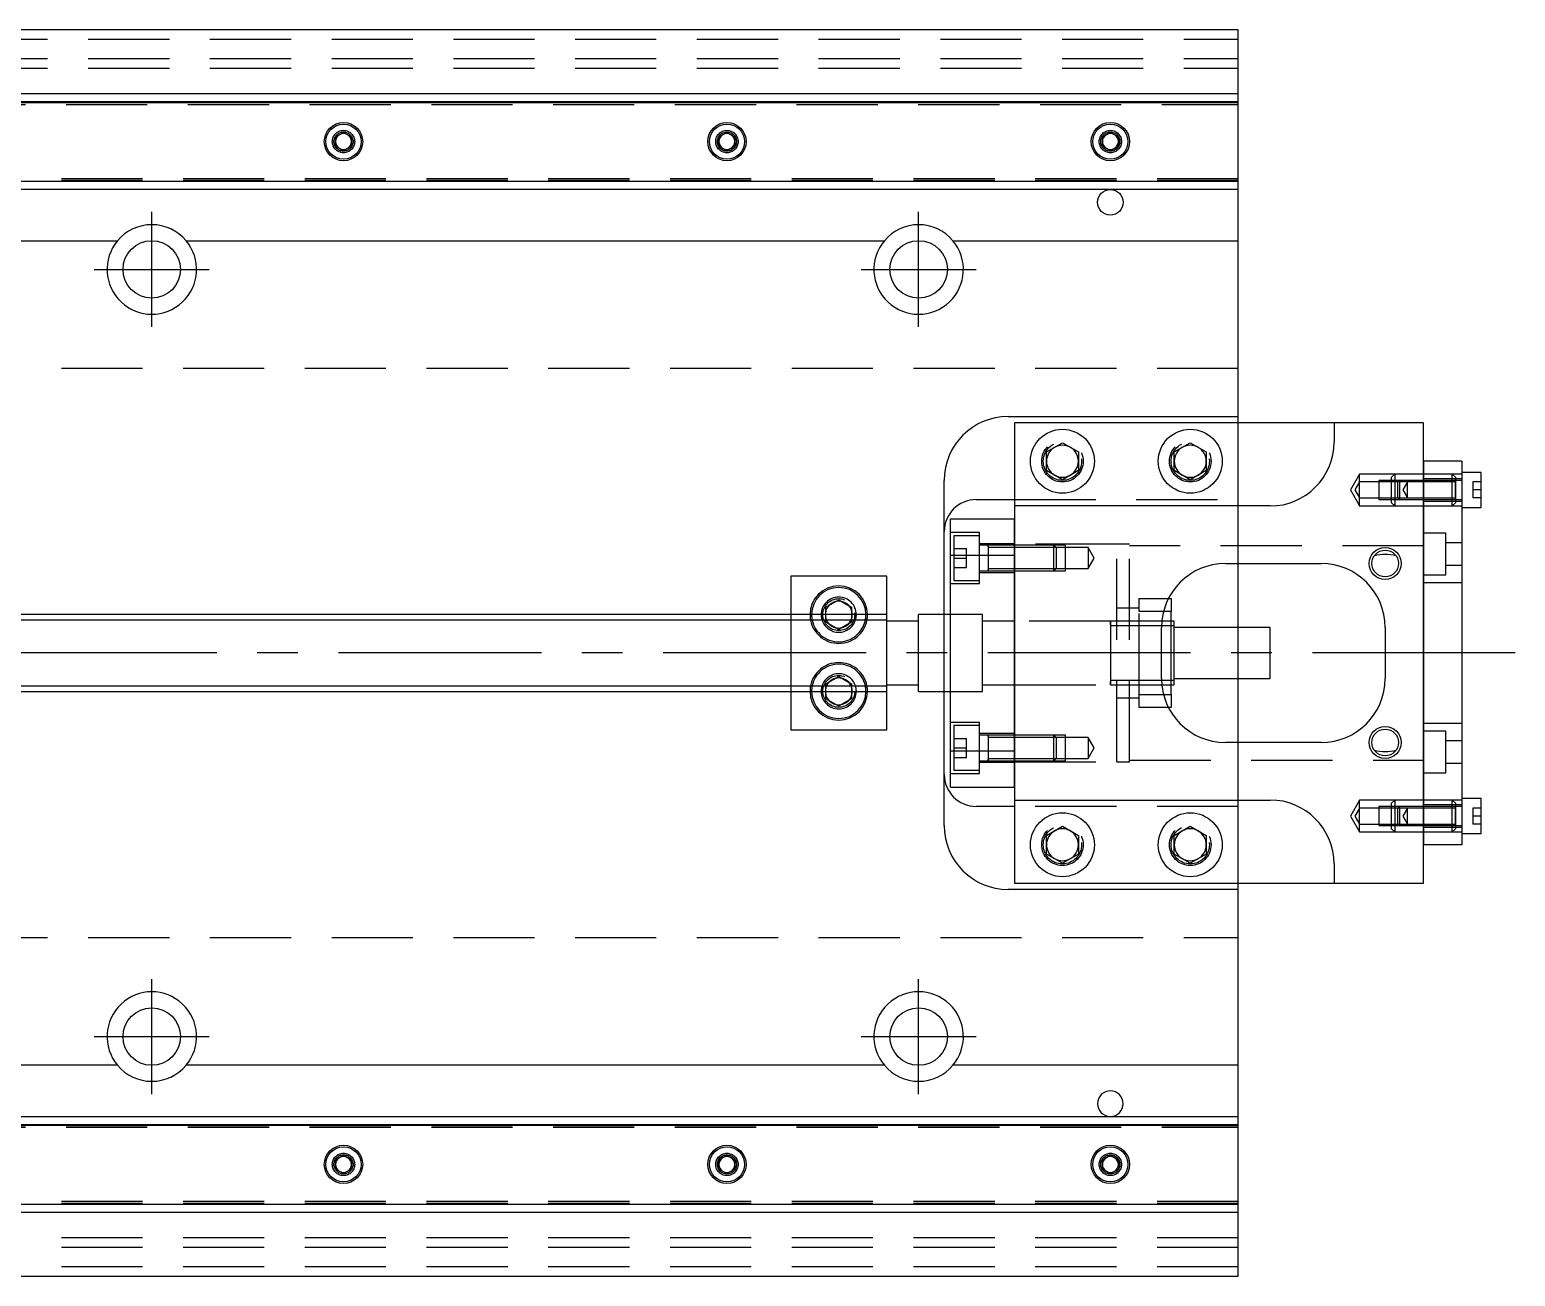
# Model space of a CAD drawing. Extents: x -10 to 780, y -252 to 102.
# Drawn here: x 390.9 to 623.4, y -97.5 to 97.5 of the extents above; entities that cross this region are included whole.
import ezdxf

# ---------------------------------------------------------------- set-up
doc = ezdxf.new("R2010")
doc.units = 0
doc.linetypes.add('CENTER', pattern=[50.8, 31.75, -6.35, 6.35, -6.35])
doc.linetypes.add('DASHED', pattern=[19.05, 12.7, -6.35])
doc.layers.get('0').update_dxf_attribs({"linetype": 'CONTINUOUS'})
doc.layers.add('CENTER', color=1, linetype='CENTER')

msp = doc.modelspace()

# ---------------------------------------------------------------- linework, layer by layer
at = {"color": 3, "linetype": 'DASHED'}
for p, q in [((0, 96), (580, 96)), ((0, 93), (580, 93)), ((0, 91.5), (580, 91.5)), ((358.5, 86.1), (580, 86.1)), ((365, 86.1147), (580, 86.1147)), ((358.5, 85.8), (580, 85.8)), ((441.477374, 80.25955), (441.5, 80)), ((498.5, 80), (498.516134, 80.21941)), ((561.477374, 80.25955), (561.5, 80)), ((580, 74.2), (358.5, 74.2)), ((580, 73.9), (358.5, 73.9)), ((580, 73.8853), (365, 73.8853)), ((580, 44.5), (0, 44.5)), ((580, 24), (580, 36)), ((555.477798, 30.364306), (555.5, 30)), ((575.477798, 30.364306), (575.5, 30)), ((599, 28), (597.556624, 25.5)), ((599, 26.75), (599, 28)), ((604.5, 28), (599, 28)), ((604.5, 28), (604, 27.5)), ((604.5, 28), (604.5, 23)), ((609, 28), (604.5, 28)), ((613.5, 28), (609, 28)), ((613.5, 27), (613.5, 28)), ((614, 27.5), (613.5, 28)), ((615, 28), (613.5, 28)), ((599, 26.75), (598.278312, 25.5)), ((599, 24.25), (599, 26.75)), ((602, 26.75), (599, 26.75)), ((602, 26.999994), (602, 24.000006)), ((605.25, 26.999994), (602, 26.999994)), ((605, 26.75), (602, 26.75)), ((604, 23.5), (604, 27.5)), ((605.25, 27), (605, 26.75)), ((605, 24.25), (605, 26.75)), ((609, 26.75), (605, 26.75)), ((605.25, 27), (605.25, 24)), ((609, 27), (605.25, 27)), ((609, 26.999994), (605.25, 26.999994)), ((606.5, 26.75), (605.778312, 25.5)), ((606.5, 24.25), (606.5, 26.75)), ((615, 27.25), (609, 27.25)), ((614, 27), (609, 27)), ((614, 26.75), (609, 26.75)), ((613.5, 26.75), (613.5, 27)), ((613.5, 24.25), (613.5, 26.75)), ((614, 27), (613.995, 27)), ((614, 27.5), (614, 27.140536)), ((614, 27.140536), (614, 27)), ((614, 23.999994), (614, 27.000006)), ((614, 24.00051), (614, 27.000006)), ((614, 26.875392), (614, 27)), ((614, 27), (614, 26.875392)), ((614.005, 27), (614, 27)), ((615, 27), (614, 27)), ((614, 24.124608), (614, 26.875392)), ((614, 26.875392), (614, 25.498804)), ((616.7, 26.75), (616.7, 25.5)), ((618, 26.75), (616.7, 26.75)), ((545, 24), (580, 24)), ((580, 23), (580, 24)), ((597.556624, 25.5), (599, 23)), ((598.278312, 25.5), (599, 24.25)), ((599, 23), (599, 24.25)), ((599, 24.25), (602, 24.25)), ((602, 24.25), (605, 24.25)), ((602, 24.000006), (605.25, 24.000006)), ((604, 23.5), (604.5, 23)), ((605, 24.25), (609, 24.25)), ((605, 24.25), (605.25, 24)), ((605.25, 24.000006), (609, 24.000006)), ((605.25, 24), (609, 24)), ((605.778312, 25.5), (606.5, 24.25)), ((609, 24.25), (614, 24.25)), ((609, 24), (614, 24)), ((609, 23.75), (615, 23.75)), ((613.5, 24), (613.5, 24.25)), ((613.5, 23), (613.5, 24)), ((613.5, 23), (614, 23.5)), ((613.995, 24), (614, 24)), ((614, 25.498804), (614, 24.124608)), ((614, 24), (614, 24.124608)), ((614, 24.124608), (614, 24)), ((614, 23.999994), (614, 24.00051)), ((614, 24), (614, 23.859464)), ((614, 24), (614.005, 24)), ((614, 24), (615, 24)), ((614, 23.859464), (614, 23.5)), ((618, 25.5), (616.7, 25.5)), ((616.7, 25.5), (616.7, 24.25)), ((618, 24.25), (616.7, 24.25)), ((545, 15.32971), (545, 21)), ((580, 14), (580, 23)), ((599, 23), (604.5, 23)), ((604.5, 23), (609, 23)), ((609, 23), (613.5, 23)), ((613.5, 23), (615, 23)), ((539.5, 18.849242), (535, 18.849242)), ((539.5, 10.849242), (539.5, 18.849242)), ((612.5, 18.75), (609, 18.75)), ((612.5, 12.25), (612.5, 18.75)), ((535.5, 18.349242), (535.5, 11.349242)), ((539.5, 18.349242), (535.5, 18.349242)), ((535.5, 16.349242), (537.5, 16.349242)), ((537.5, 14.849242), (537.5, 16.349242)), ((545, 17.099242), (539.5, 17.099242)), ((540.9, 16.849242), (539.5, 16.849242)), ((540.9, 16.849242), (540.895, 16.849242)), ((540.9, 16.849248), (540.9, 12.849238)), ((540.9, 16.849248), (540.9, 12.849238)), ((540.9, 16.849248), (540.9, 12.849238)), ((540.9, 16.849242), (540.9, 16.63278)), ((540.9, 16.632534), (540.9, 16.849242)), ((540.905, 16.849242), (540.9, 16.849242)), ((545, 16.849242), (540.9, 16.849242)), ((540.9, 16.63278), (540.9, 13.065704)), ((545, 16.499242), (540.9, 16.499242)), ((561, 17), (545, 17)), ((551.15, 16.849242), (545, 16.849242)), ((551.15, 16.849238), (545, 16.849238)), ((551.5, 16.499242), (545, 16.499242)), ((551.15, 12.849242), (551.15, 16.849242)), ((551.5, 16.499242), (551.15, 16.849242)), ((553, 16.849238), (551.15, 16.849238)), ((551.5, 16.499242), (551.5, 13.199242)), ((553, 16.499242), (551.5, 16.499242)), ((553, 12.849248), (553, 16.849238)), ((556.5, 16.499242), (553, 16.499242)), ((556.5, 16.499242), (556.5, 13.199242)), ((557.452628, 14.849242), (556.5, 16.499242)), ((561, -17), (561, 17)), ((563, 17), (561, 17)), ((563, -17), (563, 17)), ((609, 16.75), (563, 16.75)), ((615, 17.25), (612.5, 17.25)), ((535.5, 14.849242), (537.5, 14.849242)), ((537.5, 13.349242), (537.5, 14.849242)), ((556.5, 13.199242), (557.452628, 14.849242)), ((535.5, 13.349242), (537.5, 13.349242)), ((539.5, 12.849242), (540.9, 12.849242)), ((539.5, 12.599242), (545, 12.599242)), ((540.895, 12.849242), (540.9, 12.849242)), ((540.9, 13.199242), (545, 13.199242)), ((540.9, 12.849242), (540.9, 13.06591)), ((540.9, 13.065704), (540.9, 12.849242)), ((540.9, 12.849242), (540.905, 12.849242)), ((540.9, 12.849242), (545, 12.849242)), ((545, 13.199242), (551.5, 13.199242)), ((545, 12.849248), (551.15, 12.849248)), ((545, 12.849242), (551.15, 12.849242)), ((551.15, 12.849242), (551.5, 13.199242)), ((551.15, 12.849248), (553, 12.849248)), ((551.5, 13.199242), (553, 13.199242)), ((553, 13.199242), (556.5, 13.199242)), ((609, 12.25), (612.5, 12.25)), ((612.5, 13.75), (615, 13.75)), ((535, 10.849242), (539.5, 10.849242)), ((535.5, 11.349242), (539.5, 11.349242)), ((615, 11), (609, 11)), ((564.5, 7), (561, 7)), ((564.5, 8.5), (569.069714, 8.5)), ((564.5, 6.5), (564.5, 8.5)), ((510, 6), (510, 5.125)), ((510, 5.125), (510, -5.125)), ((515.5, 5.125), (515.5, 6)), ((515.5, 4.8453), (515.5, 5.125)), ((517.5, 3.690598), (515.5, 4.8453)), ((519.5, 4.8453), (517.5, 3.690598)), ((519.5, 6), (519.5, 5.125)), ((519.5, 5.125), (519.5, 4.8453)), ((519.983582, 6.286038), (520, 6)), ((534, -6), (534, 6)), ((540, 6), (535, 6)), ((540, -6), (540, 6)), ((545, 5), (540, 5)), ((560.005, 5), (545, 5)), ((568.050126, 5), (559.995, 5)), ((560, 5.000006), (560, -5.000006)), ((560, 4.43509), (560, 5)), ((560, 5), (560, 4.435078)), ((564.5, -6.5), (564.5, 6.5)), ((568.317542, 6.5), (564.5, 6.5)), ((569.5, 5), (568.050126, 5)), ((560, 4.435078), (560, -4.43509)), ((568.003126, 4.25), (560, 4.25)), ((580, -4), (580, 4)), ((515.5, -4.8453), (517.5, -3.690598)), ((517.5, -3.690598), (519.5, -4.8453)), ((560, -4.25), (568.003126, -4.25)), ((560, -5), (560, -4.435078)), ((560, -4.43509), (560, -4.998998)), ((510, -5.125), (510, -6)), ((515, -6), (515.018502, -5.696412)), ((515.5, -5.125), (515.5, -4.8453)), ((515.5, -6), (515.5, -5.125)), ((519.5, -4.8453), (519.5, -5.125)), ((519.5, -5.125), (519.5, -6)), ((535, -6), (540, -6)), ((540, -5), (545, -5)), ((545, -5), (560.005, -5)), ((559.995, -5), (568.050126, -5)), ((560, -4.998998), (560, -5)), ((564.5, -6.5), (568.317542, -6.5)), ((564.5, -8.5), (564.5, -6.5)), ((568.050126, -5), (569.5, -5)), ((561, -7), (564.5, -7)), ((569.069714, -8.5), (564.5, -8.5)), ((539.5, -10.849242), (535, -10.849242)), ((535.5, -11.349242), (535.5, -18.349242)), ((539.5, -11.349242), (535.5, -11.349242)), ((539.5, -18.849242), (539.5, -10.849242)), ((609, -11), (615, -11)), ((535.5, -13.349242), (537.5, -13.349242)), ((537.5, -14.849242), (537.5, -13.349242)), ((545, -12.599242), (539.5, -12.599242)), ((540.9, -12.849242), (539.5, -12.849242)), ((540.9, -12.849242), (540.895, -12.849242)), ((540.9, -12.849238), (540.9, -16.849248)), ((540.9, -12.849238), (540.9, -16.849248)), ((540.9, -12.849242), (540.9, -13.065704)), ((540.9, -13.06595), (540.9, -12.849242)), ((545, -12.849242), (540.9, -12.849242)), ((540.905, -12.849242), (540.9, -12.849242)), ((540.9, -13.065704), (540.9, -16.63278)), ((545, -13.199242), (540.9, -13.199242)), ((551.15, -12.849242), (545, -12.849242)), ((551.15, -12.849248), (545, -12.849248)), ((551.5, -13.199242), (545, -13.199242)), ((551.15, -16.849242), (551.15, -12.849242)), ((551.5, -13.199242), (551.15, -12.849242)), ((553, -12.849248), (551.15, -12.849248)), ((551.5, -13.199242), (551.5, -16.499242)), ((553, -13.199242), (551.5, -13.199242)), ((553, -16.849238), (553, -12.849248)), ((556.5, -13.199242), (553, -13.199242)), ((556.5, -13.199242), (556.5, -16.499242)), ((557.452628, -14.849242), (556.5, -13.199242)), ((612.5, -12.25), (609, -12.25)), ((612.5, -18.75), (612.5, -12.25)), ((615, -13.75), (612.5, -13.75)), ((535.5, -14.849242), (537.5, -14.849242)), ((537.5, -16.349242), (537.5, -14.849242)), ((545, -21), (545, -15.32971)), ((556.5, -16.499242), (557.452628, -14.849242)), ((580, -23), (580, -14)), ((535.5, -16.349242), (537.5, -16.349242)), ((535.5, -18.349242), (539.5, -18.349242)), ((539.5, -16.849242), (540.9, -16.849242)), ((539.5, -17.099242), (545, -17.099242)), ((540.895, -16.849242), (540.9, -16.849242)), ((540.9, -16.499242), (545, -16.499242)), ((540.9, -16.849242), (540.9, -16.632574)), ((540.9, -16.63278), (540.9, -16.849242)), ((540.9, -16.849242), (545, -16.849242)), ((540.9, -16.849242), (540.905, -16.849242)), ((545, -16.499242), (551.5, -16.499242)), ((545, -16.849238), (551.15, -16.849238)), ((545, -16.849242), (551.15, -16.849242)), ((545, -17), (561, -17)), ((551.15, -16.849242), (551.5, -16.499242)), ((551.15, -16.849238), (553, -16.849238)), ((551.5, -16.499242), (553, -16.499242)), ((553, -16.499242), (556.5, -16.499242)), ((561, -17), (563, -17)), ((563, -16.75), (609, -16.75)), ((612.5, -17.25), (615, -17.25)), ((535, -18.849242), (539.5, -18.849242)), ((609, -18.75), (612.5, -18.75)), ((580, -24), (580, -23)), ((599, -23), (597.556624, -25.5)), ((599, -24.25), (599, -23)), ((604.5, -23), (599, -23)), ((604.5, -23), (604, -23.5)), ((604.5, -23), (604.5, -28)), ((609, -23), (604.5, -23)), ((613.5, -23), (609, -23)), ((613.5, -24), (613.5, -23)), ((614, -23.5), (613.5, -23)), ((615, -23), (613.5, -23)), ((580, -24), (545, -24)), ((580, -36), (580, -24)), ((597.556624, -25.5), (599, -28)), ((599, -24.25), (598.278312, -25.5)), ((598.278312, -25.5), (599, -26.75)), ((599, -26.75), (599, -24.25)), ((602, -24.25), (599, -24.25)), ((602, -24.000006), (602, -26.999994)), ((605.25, -24.000006), (602, -24.000006)), ((605, -24.25), (602, -24.25)), ((604, -27.5), (604, -23.5)), ((605.25, -24), (605, -24.25)), ((605, -26.75), (605, -24.25)), ((609, -24.25), (605, -24.25)), ((605.25, -24), (605.25, -27)), ((609, -24), (605.25, -24)), ((609, -24.000006), (605.25, -24.000006)), ((606.5, -24.25), (605.778312, -25.5)), ((605.778312, -25.5), (606.5, -26.75)), ((606.5, -26.75), (606.5, -24.25)), ((615, -23.75), (609, -23.75)), ((614, -24), (609, -24)), ((614, -24.25), (609, -24.25)), ((613.5, -24.25), (613.5, -24)), ((613.5, -26.75), (613.5, -24.25)), ((614, -24), (613.995, -24)), ((614, -23.5), (614, -23.859464)), ((614, -23.859464), (614, -24)), ((614, -26.99949), (614, -23.999994)), ((614, -24.124608), (614, -24)), ((614, -24), (614, -24.124608)), ((614.005, -24), (614, -24)), ((615, -24), (614, -24)), ((614, -26.875392), (614, -24.124608)), ((614, -24.124608), (614, -25.501196)), ((614, -25.501196), (614, -26.875392)), ((616.7, -24.25), (616.7, -25.5)), ((618, -24.25), (616.7, -24.25)), ((618, -25.5), (616.7, -25.5)), ((616.7, -25.5), (616.7, -26.75)), ((599, -28), (599, -26.75)), ((599, -26.75), (602, -26.75)), ((602, -26.75), (605, -26.75)), ((602, -26.999994), (605.25, -26.999994)), ((604, -27.5), (604.5, -28)), ((605, -26.75), (609, -26.75)), ((605, -26.75), (605.25, -27)), ((605.25, -26.999994), (609, -26.999994)), ((605.25, -27), (609, -27)), ((609, -26.75), (614, -26.75)), ((609, -27), (614, -27)), ((609, -27.25), (615, -27.25)), ((613.5, -27), (613.5, -26.75)), ((613.5, -28), (613.5, -27)), ((613.5, -28), (614, -27.5)), ((613.995, -27), (614, -27)), ((614, -27), (614, -26.875392)), ((614, -26.875392), (614, -27)), ((614, -27.000006), (614, -26.99949)), ((614, -27), (614, -27.140536)), ((614, -27), (614.005, -27)), ((614, -27), (615, -27)), ((614, -27.140536), (614, -27.5)), ((618, -26.75), (616.7, -26.75)), ((555.477798, -29.635694), (555.5, -30)), ((575.477798, -29.635694), (575.5, -30)), ((599, -28), (604.5, -28)), ((604.5, -28), (609, -28)), ((609, -28), (613.5, -28)), ((613.5, -28), (615, -28)), ((0, -44.5), (580, -44.5)), ((358.5, -73.9), (580, -73.9)), ((358.5, -74.2), (580, -74.2)), ((365, -73.8853), (580, -73.8853)), ((441.477374, -79.74045), (441.5, -80)), ((498.5, -80), (498.516134, -79.78059)), ((561.477374, -79.74045), (561.5, -80)), ((580, -85.8), (358.5, -85.8)), ((580, -86.1), (358.5, -86.1)), ((580, -86.1147), (365, -86.1147)), ((580, -91.5), (0, -91.5)), ((580, -93), (0, -93)), ((580, -96), (0, -96))]:
    msp.add_line(p, q, dxfattribs=at)
at = {"color": 7, "linetype": 'CONTINUOUS'}
for p, q in [((580, 97.5), (365, 97.5)), ((580, 87.5), (580, 97.5)), ((365, 87.5), (580, 87.5)), ((365, 86.247728), (580, 86.247728)), ((580, 86.247728), (580, 87.5)), ((580, 73.752272), (580, 86.247728)), ((438.75, 80.721688), (440, 81.443376)), ((440, 81.443376), (441.25, 80.721688)), ((498.75, 80.721688), (500, 81.443376)), ((500, 81.443376), (501.25, 80.721688)), ((558.75, 80.721688), (560, 81.443376)), ((560, 81.443376), (561.25, 80.721688)), ((438.75, 79.278312), (438.75, 80.721688)), ((440, 78.556624), (438.75, 79.278312)), ((441.25, 79.278312), (440, 78.556624)), ((441.25, 80.721688), (441.25, 79.278312)), ((498.75, 79.278312), (498.75, 80.721688)), ((500, 78.556624), (498.75, 79.278312)), ((501.25, 79.278312), (500, 78.556624)), ((501.25, 80.721688), (501.25, 79.278312)), ((558.75, 79.278312), (558.75, 80.721688)), ((560, 78.556624), (558.75, 79.278312)), ((561.25, 79.278312), (560, 78.556624)), ((561.25, 80.721688), (561.25, 79.278312)), ((580, 73.752272), (365, 73.752272)), ((580, 72.5), (365, 72.5)), ((580, 72.5), (580, 73.752272)), ((580, 64.5), (580, 72.5)), ((365, 64.5), (404.638097, 64.5)), ((415.361903, 64.5), (524.638098, 64.5)), ((535.361902, 64.5), (580, 64.5)), ((580, 37), (580, 64.5)), ((544, 37), (580, 37)), ((545, 36), (545, 23)), ((595, 36), (545, 36)), ((580, 36), (580, 37)), ((595, 36), (595, 33)), ((609, 36), (595, 36)), ((609, 30), (609, 36)), ((550, 31.443376), (552.5, 32.886752)), ((552.5, 32.886752), (555, 31.443376)), ((570, 31.443376), (572.5, 32.886752)), ((572.5, 32.886752), (575, 31.443376)), ((550, 28.556624), (550, 31.443376)), ((555, 31.443376), (555, 28.556624)), ((570, 28.556624), (570, 31.443376)), ((575, 31.443376), (575, 28.556624)), ((552.5, 27.113248), (550, 28.556624)), ((555, 28.556624), (552.5, 27.113248)), ((572.5, 27.113248), (570, 28.556624)), ((575, 28.556624), (572.5, 27.113248)), ((615, 30), (609, 30)), ((609, 30), (609, -30)), ((609, -30), (609, 30)), ((615, 30), (615, -30)), ((618, 28.25), (615, 28.25)), ((618, 22.75), (618, 28.25)), ((534, 6), (534, 27)), ((539, 24), (545, 24)), ((535, 21), (545, 21)), ((535, 15.32971), (535, 21)), ((545, 23), (545, 15.32971)), ((585, 23), (545, 23)), ((615, 22.75), (618, 22.75)), ((535, -15.32971), (535, 15.32971)), ((535, 15.32971), (545, 15.32971)), ((545, -15.32971), (545, 15.32971)), ((545, 15.32971), (545, -15.32971)), ((578, 14), (593, 14)), ((580, 4), (580, 14)), ((525, 12), (510, 12)), ((510, 12), (510, 6)), ((525, 6), (525, 12)), ((515.5, 7.1547), (517.5, 8.309402)), ((515.5, 6), (515.5, 7.1547)), ((517.5, 8.309402), (519.5, 7.1547)), ((519.5, 7.1547), (519.5, 6)), ((569.069714, 8.5), (569.5, 8.5)), ((569.5, 8.5), (569.5, 6.5)), ((525, 6), (365, 6)), ((525, -6), (525, 6)), ((530, 5), (525, 5)), ((530, -6), (530, 6)), ((535, 6), (530, 6)), ((569.5, 6.5), (568.317542, 6.5)), ((569.5, -6.5), (569.5, 6.5)), ((570, 5), (569.5, 5)), ((570, -5), (570, 5)), ((568, -4), (568, 4)), ((569.5, 4.25), (568.003126, 4.25)), ((570, 4.25), (569.5, 4.25)), ((585, 4), (570, 4)), ((585, -4), (585, 4)), ((603, 4), (603, -4)), ((568.003126, -4.25), (569.5, -4.25)), ((569.5, -4.25), (570, -4.25)), ((570, -4), (585, -4)), ((580, -14), (580, -4)), ((365, -6), (525, -6)), ((510, -6), (510, -12)), ((515.5, -7.1547), (515.5, -6)), ((519.5, -6), (519.5, -7.1547)), ((525, -5), (530, -5)), ((525, -12), (525, -6)), ((530, -6), (535, -6)), ((534, -27), (534, -6)), ((568.317542, -6.5), (569.5, -6.5)), ((569.5, -5), (570, -5)), ((569.5, -6.5), (569.5, -8.5)), ((517.5, -8.309402), (515.5, -7.1547)), ((519.5, -7.1547), (517.5, -8.309402)), ((569.5, -8.5), (569.069714, -8.5)), ((510, -12), (525, -12)), ((535, -15.32971), (545, -15.32971)), ((535, -21), (535, -15.32971)), ((545, -15.32971), (545, -23)), ((593, -14), (578, -14)), ((535, -21), (545, -21)), ((545, -23), (585, -23)), ((545, -23), (545, -36)), ((618, -22.75), (615, -22.75)), ((618, -28.25), (618, -22.75)), ((545, -24), (539, -24)), ((550, -28.556624), (552.5, -27.113248)), ((552.5, -27.113248), (555, -28.556624)), ((570, -28.556624), (572.5, -27.113248)), ((572.5, -27.113248), (575, -28.556624)), ((550, -31.443376), (550, -28.556624)), ((555, -28.556624), (555, -31.443376)), ((570, -31.443376), (570, -28.556624)), ((575, -28.556624), (575, -31.443376)), ((615, -30), (609, -30)), ((609, -36), (609, -30)), ((615, -28.25), (618, -28.25)), ((552.5, -32.886752), (550, -31.443376)), ((555, -31.443376), (552.5, -32.886752)), ((572.5, -32.886752), (570, -31.443376)), ((575, -31.443376), (572.5, -32.886752)), ((595, -33), (595, -36)), ((580, -37), (544, -37)), ((545, -36), (595, -36)), ((580, -37), (580, -36)), ((580, -64.5), (580, -37)), ((595, -36), (609, -36)), ((404.638097, -64.5), (365, -64.5)), ((524.638098, -64.5), (415.361903, -64.5)), ((580, -64.5), (535.361902, -64.5)), ((580, -72.5), (580, -64.5)), ((365, -72.5), (580, -72.5)), ((365, -73.752272), (580, -73.752272)), ((580, -73.752272), (580, -72.5)), ((580, -86.247728), (580, -73.752272)), ((438.75, -79.278312), (440, -78.556624)), ((440, -78.556624), (441.25, -79.278312)), ((498.75, -79.278312), (500, -78.556624)), ((500, -78.556624), (501.25, -79.278312)), ((558.75, -79.278312), (560, -78.556624)), ((560, -78.556624), (561.25, -79.278312)), ((438.75, -80.721688), (438.75, -79.278312)), ((440, -81.443376), (438.75, -80.721688)), ((441.25, -80.721688), (440, -81.443376)), ((441.25, -79.278312), (441.25, -80.721688)), ((498.75, -80.721688), (498.75, -79.278312)), ((500, -81.443376), (498.75, -80.721688)), ((501.25, -80.721688), (500, -81.443376)), ((501.25, -79.278312), (501.25, -80.721688)), ((558.75, -80.721688), (558.75, -79.278312)), ((560, -81.443376), (558.75, -80.721688)), ((561.25, -80.721688), (560, -81.443376)), ((561.25, -79.278312), (561.25, -80.721688)), ((580, -86.247728), (365, -86.247728)), ((580, -87.5), (365, -87.5)), ((580, -87.5), (580, -86.247728)), ((580, -97.5), (580, -87.5)), ((365, -97.5), (580, -97.5))]:
    msp.add_line(p, q, dxfattribs=at)
at = {"color": 3, "linetype": 'CONTINUOUS'}
for p, q in [((525, 5.125), (365, 5.125)), ((365, -5.125), (525, -5.125))]:
    msp.add_line(p, q, dxfattribs=at)
at = {"color": 7, "linetype": 'CONTINUOUS'}
for centre, radius in [((440, 80), 3), ((440, 80), 2.75), ((500, 80), 3), ((500, 80), 2.75), ((560, 80), 3), ((560, 80), 2.75), ((560, 70.5), 2), ((410, 60), 4.5), ((530, 60), 4.5), ((552.5, 30), 5), ((572.5, 30), 5), ((603, 14), 2.1), ((603, -14), 2.1), ((552.5, -30), 5), ((572.5, -30), 5), ((410, -60), 4.5), ((530, -60), 4.5), ((440, -80), 3), ((440, -80), 2.75), ((500, -80), 3), ((500, -80), 2.75), ((560, -80), 3), ((560, -80), 2.75)]:
    msp.add_circle(centre, radius, dxfattribs=at)
at = {"color": 3, "linetype": 'DASHED'}
for centre, radius in [((440, 80), 1.75), ((440, 80), 1.5), ((500, 80), 1.75), ((500, 80), 1.5), ((560, 80), 1.75), ((560, 80), 1.5), ((552.5, 30), 3.25), ((552.5, 30), 3), ((572.5, 30), 3.25), ((572.5, 30), 3), ((517.5, 6), 2.5), ((517.5, -6), 2.5), ((552.5, -30), 3.25), ((552.5, -30), 3), ((572.5, -30), 3.25), ((572.5, -30), 3), ((440, -80), 1.75), ((440, -80), 1.5), ((500, -80), 1.75), ((500, -80), 1.5), ((560, -80), 1.75), ((560, -80), 1.5)]:
    msp.add_circle(centre, radius, dxfattribs=at)
at = {"color": 3, "linetype": 'CONTINUOUS'}
for centre in [(603, 14), (603, -14)]:
    msp.add_circle(centre, 2.5, dxfattribs=at)
at = {"color": 7, "linetype": 'CONTINUOUS'}
for centre, radius, start, end in [((440, 80), 1.25, 120, 180), ((440, 80), 1.25, 180, 240), ((440, 80), 1.25, 60, 120), ((440, 80), 1.25, 0, 60), ((440, 80), 1.25, 300, 0), ((500, 80), 1.25, 120, 180), ((500, 80), 1.25, 180, 240), ((500, 80), 1.25, 60, 120), ((500, 80), 1.25, 0, 60), ((500, 80), 1.25, 300, 0), ((560, 80), 1.25, 120, 180), ((560, 80), 1.25, 180, 240), ((560, 80), 1.25, 60, 120), ((560, 80), 1.25, 0, 60), ((560, 80), 1.25, 300, 0), ((440, 80), 1.25, 240, 300), ((500, 80), 1.25, 240, 300), ((560, 80), 1.25, 240, 300), ((410, 60), 7, 40.005201, 139.994799), ((530, 60), 7, 40.005201, 139.994799), ((410, 60), 7, 139.994799, 40.005201), ((530, 60), 7, 139.994799, 40.005201), ((544, 27), 10, 90, 180), ((585, 33), 10, 270, 0), ((552.5, 30), 2.5, 120, 180), ((552.5, 30), 2.5, 60, 120), ((552.5, 30), 2.5, 0, 60), ((572.5, 30), 2.5, 120, 180), ((572.5, 30), 2.5, 60, 120), ((572.5, 30), 2.5, 0, 60), ((552.5, 30), 2.5, 180, 240), ((552.5, 30), 2.5, 300, 0), ((572.5, 30), 2.5, 180, 240), ((572.5, 30), 2.5, 300, 0), ((552.5, 30), 2.5, 240, 300), ((572.5, 30), 2.5, 240, 300), ((539, 19), 5, 90, 180), ((578, 4), 10, 90, 180), ((593, 4), 10, 0, 90), ((603, 7.154514), 8.242272, 78.016948, 101.983052), ((517.5, 6), 4.5, 0, 180), ((517.5, 6), 4.25, 0, 180), ((517.5, 6), 2.1, 137.75279, 162.24721), ((517.5, 6), 2.1, 102.24721, 137.75279), ((517.5, 6), 2.1, 77.75279, 102.24721), ((517.5, 6), 2.1, 42.24721, 77.75279), ((517.5, 6), 2.1, 17.75279, 42.24721), ((517.5, 6), 2.1, 162.24721, 180), ((517.5, 6), 2.1, 180, 197.75279), ((517.5, 6), 2.1, 197.75279, 204.624318), ((517.5, 6), 2.1, 204.624318, 222.24721), ((517.5, 6), 2.1, 317.75279, 335.375682), ((517.5, 6), 2.1, 335.375682, 342.24721), ((517.5, 6), 2.1, 0, 17.75279), ((517.5, 6), 2.1, 342.24721, 0), ((517.5, 6), 2.1, 222.24721, 257.75279), ((517.5, 6), 2.1, 257.75279, 282.24721), ((517.5, 6), 2.1, 282.24721, 317.75279), ((517.5, -6), 2.1, 137.75279, 155.375682), ((517.5, -6), 2.1, 102.24721, 137.75279), ((517.5, -6), 2.1, 77.75279, 102.24721), ((517.5, -6), 2.1, 42.24721, 77.75279), ((517.5, -6), 2.1, 24.624318, 42.24721), ((578, -4), 10, 180, 270), ((593, -4), 10, 270, 0), ((517.5, -6), 4.5, 180, 0), ((517.5, -6), 4.25, 180, 0), ((517.5, -6), 2.1, 162.24721, 180), ((517.5, -6), 2.1, 180, 197.75279), ((517.5, -6), 2.1, 155.375682, 162.24721), ((517.5, -6), 2.1, 197.75279, 222.24721), ((517.5, -6), 2.1, 317.75279, 342.24721), ((517.5, -6), 2.1, 17.75279, 24.624318), ((517.5, -6), 2.1, 0, 17.75279), ((517.5, -6), 2.1, 342.24721, 0), ((517.5, -6), 2.1, 222.24721, 257.75279), ((517.5, -6), 2.1, 257.75279, 282.24721), ((517.5, -6), 2.1, 282.24721, 317.75279), ((603, -7.154514), 8.242272, 258.016948, 281.983052), ((539, -19), 5, 180, 270), ((585, -33), 10, 0, 90), ((544, -27), 10, 180, 270), ((552.5, -30), 2.5, 120, 180), ((552.5, -30), 2.5, 60, 120), ((552.5, -30), 2.5, 0, 60), ((572.5, -30), 2.5, 120, 180), ((572.5, -30), 2.5, 60, 120), ((572.5, -30), 2.5, 0, 60), ((552.5, -30), 2.5, 180, 240), ((552.5, -30), 2.5, 300, 0), ((572.5, -30), 2.5, 180, 240), ((572.5, -30), 2.5, 300, 0), ((552.5, -30), 2.5, 240, 300), ((572.5, -30), 2.5, 240, 300), ((410, -60), 7, 319.994799, 220.005201), ((530, -60), 7, 319.994799, 220.005201), ((410, -60), 7, 220.005201, 319.994799), ((530, -60), 7, 220.005201, 319.994799), ((560, -70.5), 2, 90, 270), ((560, -70.5), 2, 270, 90), ((440, -80), 1.25, 120, 180), ((440, -80), 1.25, 60, 120), ((440, -80), 1.25, 0, 60), ((500, -80), 1.25, 120, 180), ((500, -80), 1.25, 60, 120), ((500, -80), 1.25, 0, 60), ((560, -80), 1.25, 120, 180), ((560, -80), 1.25, 60, 120), ((560, -80), 1.25, 0, 60), ((440, -80), 1.25, 180, 240), ((440, -80), 1.25, 240, 300), ((440, -80), 1.25, 300, 0), ((500, -80), 1.25, 180, 240), ((500, -80), 1.25, 240, 300), ((500, -80), 1.25, 300, 0), ((560, -80), 1.25, 180, 240), ((560, -80), 1.25, 240, 300), ((560, -80), 1.25, 300, 0)]:
    msp.add_arc(centre, radius, start, end, dxfattribs=at)
at = {"color": 3, "linetype": 'DASHED'}
for centre, radius, start, end in [((517.5, 6), 2.75, 0, 180), ((517.5, 6), 4.5, 180, 191.212271), ((517.5, 6), 4.5, 191.212271, 348.787729), ((517.5, 6), 4.25, 180, 191.881156), ((517.5, 6), 4.25, 191.881156, 348.118844), ((517.5, 6), 2.75, 180, 198.553005), ((517.5, 6), 2.75, 198.553005, 341.446995), ((517.5, 6), 2.75, 341.446995, 0), ((517.5, 6), 4.25, 348.118844, 0), ((517.5, 6), 4.5, 348.787729, 0), ((517.5, -6), 4.5, 11.212271, 168.787729), ((517.5, -6), 4.25, 11.881156, 168.118844), ((517.5, -6), 2.75, 18.553005, 161.446995), ((517.5, -6), 4.5, 168.787729, 180), ((517.5, -6), 4.25, 168.118844, 180), ((517.5, -6), 2.75, 161.446995, 180), ((517.5, -6), 2.75, 180, 0), ((517.5, -6), 2.75, 0, 18.553005), ((517.5, -6), 4.25, 0, 11.881156), ((517.5, -6), 4.5, 0, 11.212271)]:
    msp.add_arc(centre, radius, start, end, dxfattribs=at)
at = {"layer": 'CENTER', "color": 1, "linetype": 'CENTER'}
for p, q in [((410, 51), (410, 69)), ((530, 51), (530, 69)), ((401, 60), (419, 60)), ((521, 60), (539, 60)), ((623.361871, 0), (-10.32213, 0)), ((410, -69), (410, -51)), ((530, -69), (530, -51)), ((401, -60), (419, -60)), ((521, -60), (539, -60))]:
    msp.add_line(p, q, dxfattribs=at)

doc.saveas('drawing.dxf')
